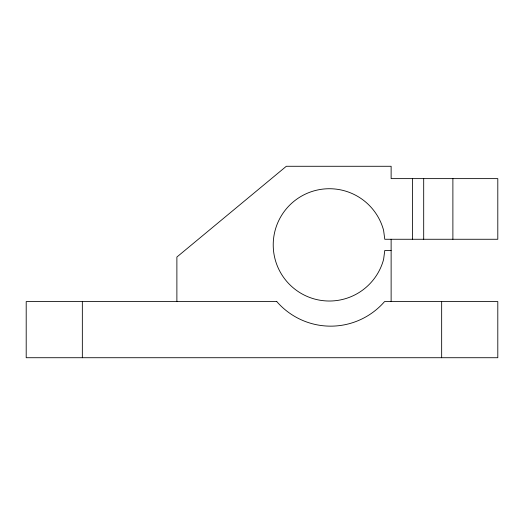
<?xml version="1.0" encoding="UTF-8"?>
<svg xmlns="http://www.w3.org/2000/svg" width="524" height="524" viewBox="0 0 524 524"><rect width="100%" height="100%" fill="white"/><g stroke="black" fill="none" stroke-linecap="round" stroke-linejoin="round"><path stroke-width="0.79" d="M391.127 250.492L384.773 250.492L383.601 259.406A56.14 56.14 0 0 1 297.167 290.866A56.14 56.14 0 0 1 297.167 198.884A56.14 56.14 0 0 1 383.601 230.344L384.773 239.265L497.8 239.265L497.8 178.625L391.127 178.625L391.127 166.278L286.333 166.278L176.883 257.035L176.883 301.582M452.887 178.625L452.887 239.265M441.66 301.582L441.66 357.722M423.693 178.625L423.693 239.265M412.46 178.625L412.46 239.265M391.127 239.265L391.127 301.582M82.34 301.582L82.34 357.722M276.783 301.582L26.2 301.582L26.2 357.722L497.8 357.722L497.8 301.582L384.577 301.582A71.395 71.395 0 0 1 276.783 301.582"/></g></svg>
